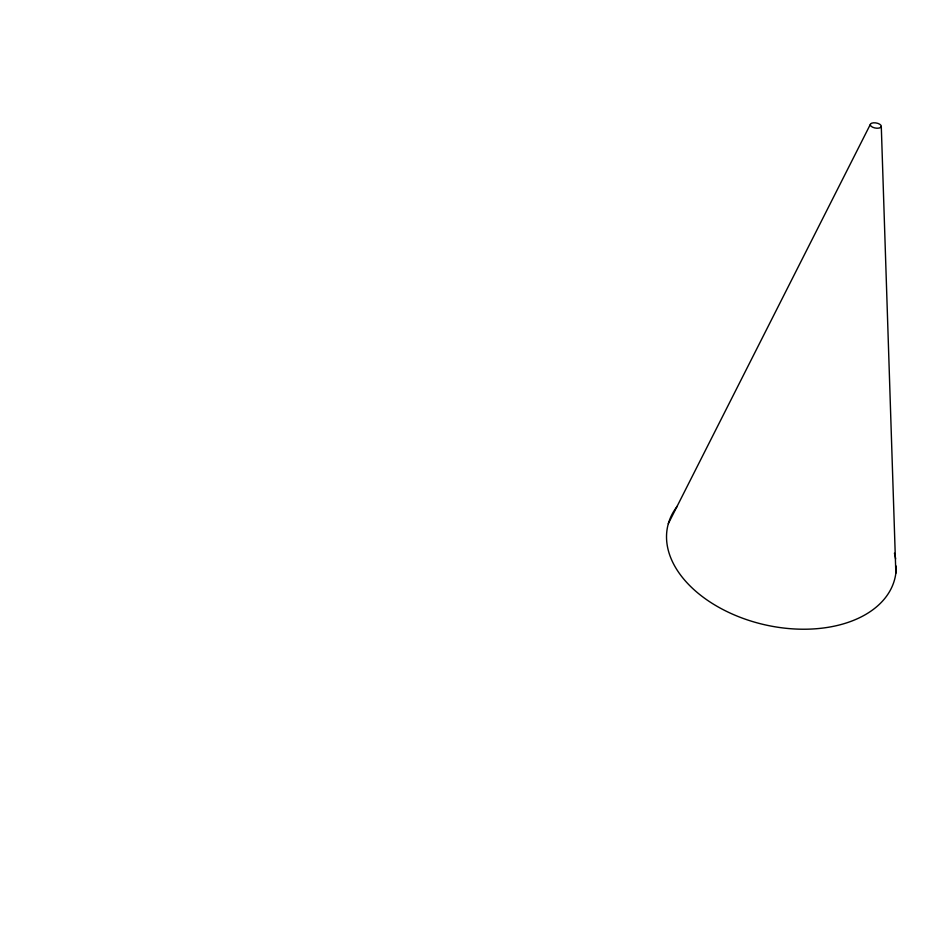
<?xml version="1.0" encoding="UTF-8"?>
<svg xmlns="http://www.w3.org/2000/svg" width="943" height="943" viewBox="0 0 943 943"><rect width="100%" height="100%" fill="white"/><g stroke="black" fill="none" stroke-linecap="round" stroke-linejoin="round"><path stroke-width="1.41" d="M668.328 523.648L870.295 124.5M881.292 126.515A5.587 2.581 10.1 0 1 872.617 127.211A5.587 2.581 10.1 0 1 873.466 122.814A5.587 2.581 10.1 0 1 881.292 126.515L895.85 573.191M896.239 566.13A116.567 74.745 12.8 0 1 757.088 622.851A116.567 74.745 12.8 0 1 677.263 506.238M894.424 553.199A116.567 74.745 12.8 0 1 895.626 558.928"/></g></svg>
